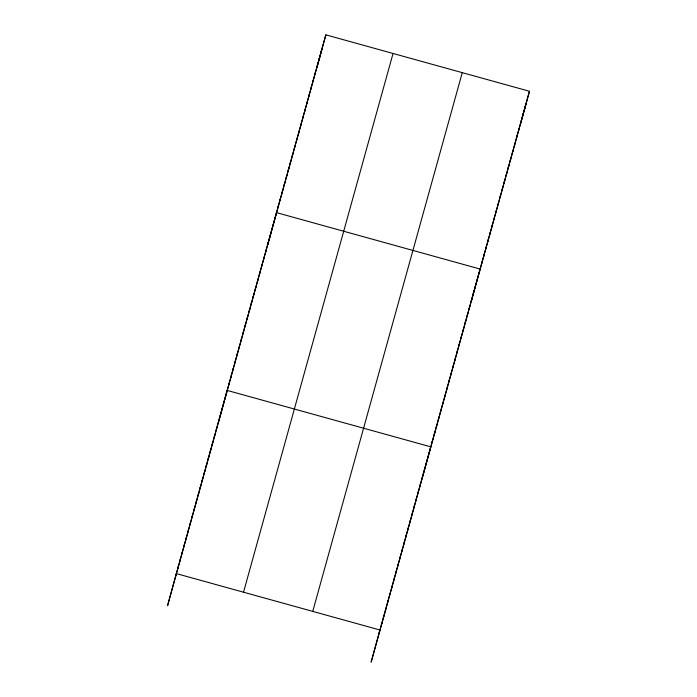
<?xml version="1.0" encoding="UTF-8"?>
<svg xmlns="http://www.w3.org/2000/svg" width="697" height="697" viewBox="0 0 697 697"><rect width="100%" height="100%" fill="white"/><g stroke="black" fill="none" stroke-linecap="round" stroke-linejoin="round"><path stroke-width="1.05" d="M177.657 568.874L178.371 566.26M179.687 561.547L180.401 558.933M181.717 554.22L182.44 551.606M183.755 546.892L184.47 544.279M185.785 539.565L186.5 536.951M187.824 532.238L188.538 529.624M189.854 524.911L190.569 522.297M191.884 517.592L192.607 514.97M193.923 510.265L194.637 507.643M195.953 502.938L196.667 500.315M197.992 495.611L198.706 492.988M200.022 488.283L200.736 485.661M202.052 480.956L202.775 478.334M204.09 473.629L204.805 471.006M206.12 466.302L206.835 463.679M208.159 458.974L208.873 456.352M210.189 451.647L210.903 449.025M212.219 444.32L212.942 441.698M214.258 436.993L214.972 434.379M216.288 429.666L217.002 427.052M218.379 422.556L227.17 390.416L430.772 446.838L421.981 478.978M228.511 385.624L229.226 383.01M230.568 378.218L231.282 375.596M232.624 370.813L233.338 368.19M234.68 363.398L235.394 360.785M236.736 355.993L237.45 353.379M238.792 348.587L239.507 345.965M240.848 341.182L241.563 338.559M242.905 333.776L243.619 331.153M244.961 326.362L245.675 323.748M247.017 318.956L247.731 316.342M249.073 311.55L249.787 308.928M251.129 304.145L251.844 301.522M253.185 296.73L253.9 294.117M255.241 289.325L255.956 286.711M257.298 281.919L258.012 279.297M259.354 274.513L260.068 271.891M261.41 267.108L262.124 264.485M263.466 259.693L264.18 257.08M265.522 252.288L266.237 249.674M267.578 244.882L268.293 242.26M269.634 237.477L270.349 234.854M267.726 244.778L276.517 212.629L480.111 269.051L471.32 301.2M277.859 207.845L278.573 205.223M279.915 200.431L280.63 197.817M281.971 193.025L282.686 190.412M284.027 185.62L284.742 183.006M286.084 178.214L286.798 175.592M288.14 170.809L288.854 168.186M290.196 163.394L290.91 160.78M292.252 155.989L292.967 153.375M294.308 148.583L295.023 145.961M296.356 141.177L297.079 138.555M298.412 133.763L299.135 131.149M300.468 126.357L301.191 123.744M302.524 118.952L303.247 116.329M304.58 111.546L305.303 108.924M306.636 104.141L307.36 101.518M308.693 96.726L309.416 94.112M310.749 89.321L311.472 86.707M312.805 81.915L313.528 79.292M314.861 74.509L315.575 71.887M316.917 67.095L317.632 64.481M318.973 59.689L319.688 57.076M321.029 52.284L321.744 49.661M317.065 66.999L325.856 34.85L529.459 91.272L520.668 123.413M381.25 625.296L381.965 622.674M383.289 617.969L384.003 615.346M385.319 610.642L386.033 608.028M387.349 603.314L388.072 600.701M389.388 595.987L390.102 593.374M391.418 588.66L392.132 586.046M393.457 581.333L394.171 578.719M395.487 574.006L396.201 571.392M397.517 566.678L398.24 564.065M399.555 559.351L400.27 556.737M401.585 552.024L402.3 549.41M403.624 544.706L404.338 542.083M405.654 537.378L406.368 534.756M407.684 530.051L408.407 527.429M409.723 522.724L410.437 520.101M411.753 515.397L412.467 512.774M413.791 508.069L414.506 505.447M415.821 500.742L416.536 498.12M417.851 493.415L418.575 490.793M419.89 486.088L420.605 483.465M432.114 442.046L432.828 439.424M434.17 434.64L434.884 432.018M436.226 427.226L436.941 424.612M438.282 419.821L438.997 417.207M440.338 412.415L441.053 409.792M442.395 405.009L443.109 402.387M444.451 397.604L445.165 394.981M446.507 390.189L447.221 387.576M448.563 382.784L449.277 380.17M450.619 375.378L451.334 372.756M452.675 367.972L453.39 365.35M454.732 360.558L455.446 357.944M456.788 353.152L457.502 350.539M458.844 345.747L459.558 343.124M460.891 338.341L461.614 335.719M462.947 330.936L463.671 328.313M465.004 323.521L465.727 320.908M467.06 316.116L467.783 313.502M469.116 308.71L469.839 306.088M471.172 301.304L471.895 298.682M473.228 293.89L473.951 291.276M481.453 264.268L482.167 261.645M483.509 256.853L484.223 254.239M485.565 249.448L486.279 246.834M487.621 242.042L488.336 239.419M489.677 234.636L490.392 232.014M491.733 227.222L492.448 224.608M493.79 219.816L494.504 217.203M495.846 212.411L496.56 209.788M497.902 205.005L498.616 202.383M499.958 197.591L500.673 194.977M502.014 190.185L502.729 187.571M504.07 182.78L504.785 180.157M506.127 175.374L506.841 172.751M508.183 167.968L508.897 165.346M510.239 160.554L510.953 157.94M512.295 153.148L513.009 150.535M514.351 145.743L515.066 143.12M516.407 138.337L517.122 135.715M518.463 130.923L519.178 128.309M520.52 123.517L521.234 120.903M522.576 116.111L523.29 113.489M524.632 108.706L525.346 106.083M175.618 576.201L325.856 34.85M322.476 47.213L167.541 605.728L176.332 573.587L379.935 630.001L371.144 662.15L526.078 103.635M243.523 592.206L393.047 53.469M312.744 611.382L462.268 72.654M379.22 632.623L529.459 91.272"/></g></svg>
